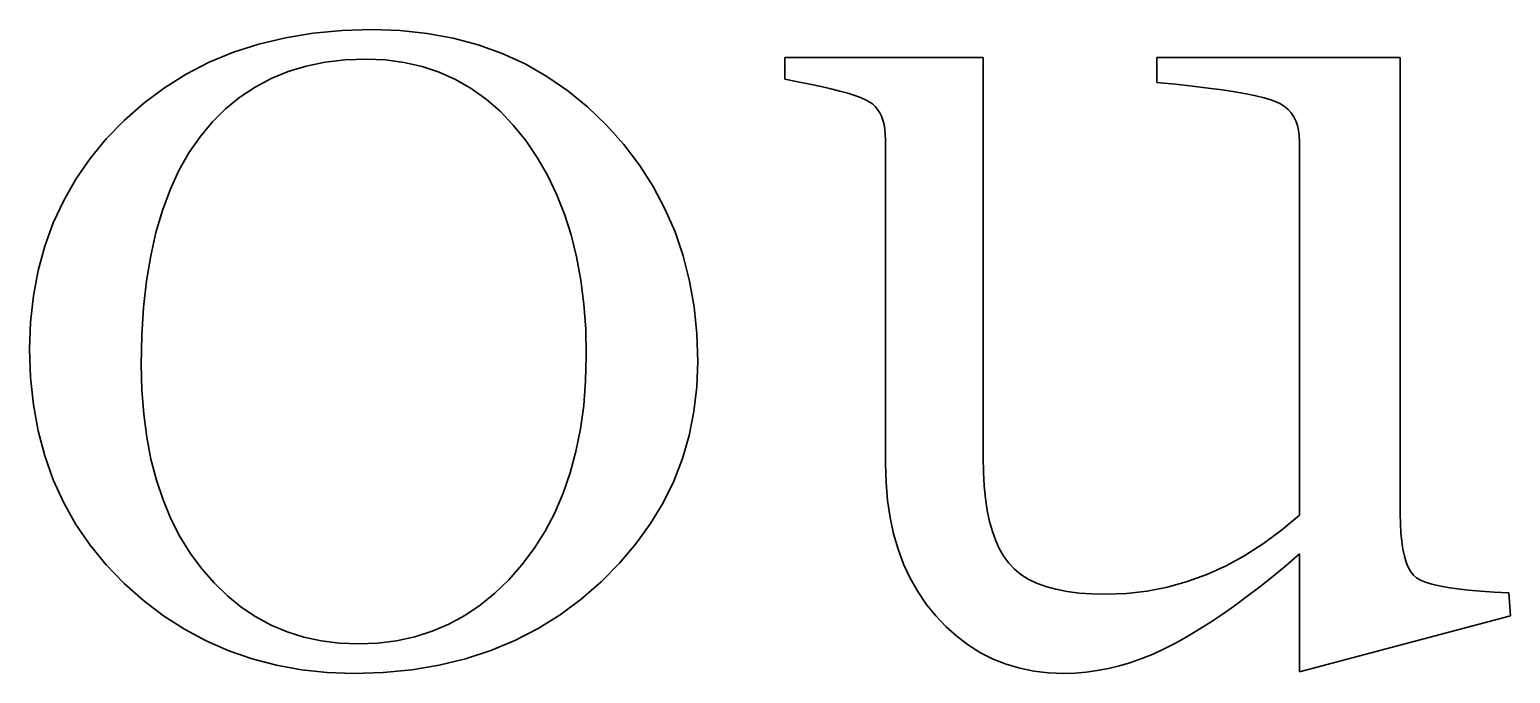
# Model space of a CAD drawing. Header units: millimetres. Extents: x -210 to 210, y -148 to 148.
# Drawn here: x -29.055 to -26.535, y -41.169 to -40.074 of the extents above; entities that cross this region are included whole.
import ezdxf

# ---------------------------------------------------------------- set-up
doc = ezdxf.new("R2010")
doc.units = ezdxf.units.MM
doc.layers.get('0').update_dxf_attribs({"lineweight": 18})

msp = doc.modelspace()

# ---------------------------------------------------------------- linework, layer by layer
at = {"color": 7, "lineweight": 30, "ltscale": 0.001197}
msp.add_line((-28.6197, -40.0876), (-28.5725, -40.0799), dxfattribs=at)
at = {"color": 7, "lineweight": 30, "ltscale": 0.001237}
msp.add_line((-28.5725, -40.0799), (-28.5232, -40.0753), dxfattribs=at)
at = {"color": 7, "lineweight": 30, "ltscale": 0.001282}
msp.add_line((-28.5232, -40.0753), (-28.472, -40.0737), dxfattribs=at)
at = {"color": 7, "lineweight": 30, "ltscale": 0.001193}
msp.add_line((-28.472, -40.0737), (-28.4243, -40.0754), dxfattribs=at)
at = {"color": 7, "lineweight": 30, "ltscale": 0.001155}
for p, q in [((-28.4243, -40.0754), (-28.3783, -40.0802)), ((-29.0553, -40.6175), (-29.0537, -40.5713))]:
    msp.add_line(p, q, dxfattribs=at)
at = {"color": 7, "lineweight": 30, "ltscale": 0.001135}
msp.add_line((-28.7082, -40.1123), (-28.665, -40.0984), dxfattribs=at)
at = {"color": 7, "lineweight": 30, "ltscale": 0.001163}
msp.add_line((-28.665, -40.0984), (-28.6197, -40.0876), dxfattribs=at)
at = {"color": 7, "lineweight": 30, "ltscale": 0.001124}
msp.add_line((-28.3783, -40.0802), (-28.3341, -40.0883), dxfattribs=at)
at = {"color": 7, "lineweight": 30, "ltscale": 0.001099}
for p, q in [((-28.3341, -40.0883), (-28.2916, -40.0997)), ((-27.9426, -40.4589), (-27.9317, -40.5015))]:
    msp.add_line(p, q, dxfattribs=at)
at = {"color": 7, "lineweight": 30, "ltscale": 0.001081}
for p, q in [((-28.2916, -40.0997), (-28.2509, -40.1143)), ((-28.0173, -40.3041), (-27.994, -40.3405))]:
    msp.add_line(p, q, dxfattribs=at)
at = {"color": 7, "lineweight": 30, "ltscale": 0.001102}
for p, q in [((-28.7887, -40.1494), (-28.7494, -40.1293)), ((-29.0295, -40.7991), (-29.0408, -40.7565)), ((-28.5489, -41.1676), (-28.5927, -41.163))]:
    msp.add_line(p, q, dxfattribs=at)
at = {"color": 7, "lineweight": 30, "ltscale": 0.001115}
for p, q in [((-28.7494, -40.1293), (-28.7082, -40.1123)), ((-28.2292, -41.1131), (-28.2704, -41.1302))]:
    msp.add_line(p, q, dxfattribs=at)
at = {"color": 7, "lineweight": 30, "ltscale": 0.000825412}
msp.add_line((-28.5521, -40.1292), (-28.5844, -40.1358), dxfattribs=at)
at = {"color": 7, "lineweight": 30, "ltscale": 0.00085488}
msp.add_line((-28.5181, -40.1252), (-28.5521, -40.1292), dxfattribs=at)
at = {"color": 7, "lineweight": 30, "ltscale": 0.000890969}
msp.add_line((-28.4825, -40.1239), (-28.5181, -40.1252), dxfattribs=at)
at = {"color": 7, "lineweight": 30, "ltscale": 0.000828517}
msp.add_line((-28.4494, -40.1253), (-28.4825, -40.1239), dxfattribs=at)
at = {"color": 7, "lineweight": 30, "ltscale": 0.00080175}
msp.add_line((-28.4176, -40.1294), (-28.4494, -40.1253), dxfattribs=at)
at = {"color": 7, "lineweight": 30, "ltscale": 0.000781648}
msp.add_line((-28.3871, -40.1364), (-28.4176, -40.1294), dxfattribs=at)
at = {"color": 7, "lineweight": 30, "ltscale": 0.001072}
for p, q in [((-28.2509, -40.1143), (-28.2119, -40.1322)), ((-28.1087, -40.5835), (-28.1118, -40.5408))]:
    msp.add_line(p, q, dxfattribs=at)
at = {"color": 7, "lineweight": 30, "ltscale": 0.00092392}
msp.add_line((-27.7698, -40.1582), (-27.7698, -40.1212), dxfattribs=at)
at = {"color": 7, "lineweight": 30, "ltscale": 0.008446}
msp.add_line((-27.7698, -40.1212), (-27.432, -40.1212), dxfattribs=at)
at = {"color": 7, "lineweight": 30, "ltscale": 0.017025}
msp.add_line((-27.432, -40.1212), (-27.432, -40.8022), dxfattribs=at)
at = {"color": 7, "lineweight": 30, "ltscale": 0.01036}
msp.add_line((-27.1364, -40.1212), (-26.722, -40.1212), dxfattribs=at)
at = {"color": 7, "lineweight": 30, "ltscale": 0.001056}
msp.add_line((-27.1364, -40.1635), (-27.1364, -40.1212), dxfattribs=at)
at = {"color": 7, "lineweight": 30, "ltscale": 0.019401}
msp.add_line((-26.722, -40.1212), (-26.722, -40.8973), dxfattribs=at)
at = {"color": 7, "lineweight": 30, "ltscale": 0.001096}
msp.add_line((-28.8259, -40.1726), (-28.7887, -40.1494), dxfattribs=at)
at = {"color": 7, "lineweight": 30, "ltscale": 0.000784686}
msp.add_line((-28.6151, -40.145), (-28.6442, -40.1569), dxfattribs=at)
at = {"color": 7, "lineweight": 30, "ltscale": 0.000801465}
msp.add_line((-28.5844, -40.1358), (-28.6151, -40.145), dxfattribs=at)
at = {"color": 7, "lineweight": 30, "ltscale": 0.000768543}
msp.add_line((-28.3579, -40.1461), (-28.3871, -40.1364), dxfattribs=at)
at = {"color": 7, "lineweight": 30, "ltscale": 0.000763264}
msp.add_line((-28.3301, -40.1585), (-28.3579, -40.1461), dxfattribs=at)
at = {"color": 7, "lineweight": 30, "ltscale": 0.00107}
msp.add_line((-28.2119, -40.1322), (-28.1747, -40.1533), dxfattribs=at)
at = {"color": 7, "lineweight": 30, "ltscale": 0.001077}
msp.add_line((-28.1747, -40.1533), (-28.1392, -40.1776), dxfattribs=at)
at = {"color": 7, "lineweight": 30, "ltscale": 0.001098}
for p, q in [((-28.8611, -40.1988), (-28.8259, -40.1726)), ((-28.8943, -41.016), (-28.9249, -40.9845)), ((-28.8614, -41.0451), (-28.8943, -41.016))]:
    msp.add_line(p, q, dxfattribs=at)
at = {"color": 7, "lineweight": 30, "ltscale": 0.000774991}
msp.add_line((-28.6716, -40.1714), (-28.6974, -40.1886), dxfattribs=at)
at = {"color": 7, "lineweight": 30, "ltscale": 0.000775329}
msp.add_line((-28.6442, -40.1569), (-28.6716, -40.1714), dxfattribs=at)
at = {"color": 7, "lineweight": 30, "ltscale": 0.000764715}
msp.add_line((-28.3036, -40.1738), (-28.3301, -40.1585), dxfattribs=at)
at = {"color": 7, "lineweight": 30, "ltscale": 0.00077444}
msp.add_line((-28.2783, -40.1918), (-28.3036, -40.1738), dxfattribs=at)
at = {"color": 7, "lineweight": 30, "ltscale": 0.00109}
msp.add_line((-28.1392, -40.1776), (-28.1054, -40.2052), dxfattribs=at)
at = {"color": 7, "lineweight": 30, "ltscale": 0.000568169}
msp.add_line((-27.7475, -40.1624), (-27.7698, -40.1582), dxfattribs=at)
at = {"color": 7, "lineweight": 30, "ltscale": 0.00052436}
msp.add_line((-27.7269, -40.1665), (-27.7475, -40.1624), dxfattribs=at)
at = {"color": 7, "lineweight": 30, "ltscale": 0.00048064}
msp.add_line((-27.7081, -40.1705), (-27.7269, -40.1665), dxfattribs=at)
at = {"color": 7, "lineweight": 30, "ltscale": 0.000437035}
msp.add_line((-27.6911, -40.1745), (-27.7081, -40.1705), dxfattribs=at)
at = {"color": 7, "lineweight": 30, "ltscale": 0.000394229}
msp.add_line((-27.6758, -40.1783), (-27.6911, -40.1745), dxfattribs=at)
at = {"color": 7, "lineweight": 30, "ltscale": 0.000350238}
msp.add_line((-27.6623, -40.1821), (-27.6758, -40.1783), dxfattribs=at)
at = {"color": 7, "lineweight": 30, "ltscale": 0.000790602}
msp.add_line((-27.1049, -40.1667), (-27.1364, -40.1635), dxfattribs=at)
at = {"color": 7, "lineweight": 30, "ltscale": 0.000729985}
msp.add_line((-27.0759, -40.1699), (-27.1049, -40.1667), dxfattribs=at)
at = {"color": 7, "lineweight": 30, "ltscale": 0.000667885}
msp.add_line((-27.0493, -40.1731), (-27.0759, -40.1699), dxfattribs=at)
at = {"color": 7, "lineweight": 30, "ltscale": 0.000606688}
msp.add_line((-27.0253, -40.1764), (-27.0493, -40.1731), dxfattribs=at)
at = {"color": 7, "lineweight": 30, "ltscale": 0.000545627}
msp.add_line((-27.0037, -40.1796), (-27.0253, -40.1764), dxfattribs=at)
at = {"color": 7, "lineweight": 30, "ltscale": 0.000484002}
msp.add_line((-26.9846, -40.183), (-27.0037, -40.1796), dxfattribs=at)
at = {"color": 7, "lineweight": 30, "ltscale": 0.001108}
msp.add_line((-28.8943, -40.2281), (-28.8611, -40.1988), dxfattribs=at)
at = {"color": 7, "lineweight": 30, "ltscale": 0.000780498}
msp.add_line((-28.6974, -40.1886), (-28.7216, -40.2084), dxfattribs=at)
at = {"color": 7, "lineweight": 30, "ltscale": 0.000791838}
msp.add_line((-28.2545, -40.2126), (-28.2783, -40.1918), dxfattribs=at)
at = {"color": 7, "lineweight": 30, "ltscale": 0.001111}
for p, q in [((-28.1054, -40.2052), (-28.0734, -40.2361)), ((-28.1165, -41.043), (-28.1523, -41.0695))]:
    msp.add_line(p, q, dxfattribs=at)
at = {"color": 7, "lineweight": 30, "ltscale": 0.000308011}
msp.add_line((-27.6506, -40.1858), (-27.6623, -40.1821), dxfattribs=at)
at = {"color": 7, "lineweight": 30, "ltscale": 0.000264771}
msp.add_line((-27.6406, -40.1894), (-27.6506, -40.1858), dxfattribs=at)
at = {"color": 7, "lineweight": 30, "ltscale": 0.000223651}
msp.add_line((-27.6324, -40.193), (-27.6406, -40.1894), dxfattribs=at)
at = {"color": 7, "lineweight": 30, "ltscale": 0.000182121}
msp.add_line((-27.626, -40.1965), (-27.6324, -40.193), dxfattribs=at)
at = {"color": 7, "lineweight": 30, "ltscale": 0.000161727}
msp.add_line((-27.6207, -40.2002), (-27.626, -40.1965), dxfattribs=at)
at = {"color": 7, "lineweight": 30, "ltscale": 0.000160076}
msp.add_line((-27.616, -40.2046), (-27.6207, -40.2002), dxfattribs=at)
at = {"color": 7, "lineweight": 30, "ltscale": 0.000161867}
msp.add_line((-27.6118, -40.2095), (-27.616, -40.2046), dxfattribs=at)
at = {"color": 7, "lineweight": 30, "ltscale": 0.000423326}
msp.add_line((-26.968, -40.1863), (-26.9846, -40.183), dxfattribs=at)
at = {"color": 7, "lineweight": 30, "ltscale": 0.000363118}
msp.add_line((-26.9539, -40.1897), (-26.968, -40.1863), dxfattribs=at)
at = {"color": 7, "lineweight": 30, "ltscale": 0.000302765}
msp.add_line((-26.9423, -40.1931), (-26.9539, -40.1897), dxfattribs=at)
at = {"color": 7, "lineweight": 30, "ltscale": 0.000244312}
msp.add_line((-26.9331, -40.1965), (-26.9423, -40.1931), dxfattribs=at)
at = {"color": 7, "lineweight": 30, "ltscale": 0.000210689}
msp.add_line((-26.9256, -40.2002), (-26.9331, -40.1965), dxfattribs=at)
at = {"color": 7, "lineweight": 30, "ltscale": 0.000200919}
msp.add_line((-26.9189, -40.2047), (-26.9256, -40.2002), dxfattribs=at)
at = {"color": 7, "lineweight": 30, "ltscale": 0.000195627}
msp.add_line((-26.9129, -40.2097), (-26.9189, -40.2047), dxfattribs=at)
at = {"color": 7, "lineweight": 30, "ltscale": 0.001101}
msp.add_line((-28.9249, -40.2598), (-28.8943, -40.2281), dxfattribs=at)
at = {"color": 7, "lineweight": 30, "ltscale": 0.000815714}
msp.add_line((-28.7441, -40.2308), (-28.765, -40.2559), dxfattribs=at)
at = {"color": 7, "lineweight": 30, "ltscale": 0.000794655}
msp.add_line((-28.7216, -40.2084), (-28.7441, -40.2308), dxfattribs=at)
at = {"color": 7, "lineweight": 30, "ltscale": 0.000815348}
msp.add_line((-28.2319, -40.2361), (-28.2545, -40.2126), dxfattribs=at)
at = {"color": 7, "lineweight": 30, "ltscale": 0.000165486}
msp.add_line((-27.6082, -40.2151), (-27.6118, -40.2095), dxfattribs=at)
at = {"color": 7, "lineweight": 30, "ltscale": 0.000171627}
msp.add_line((-27.6052, -40.2212), (-27.6082, -40.2151), dxfattribs=at)
at = {"color": 7, "lineweight": 30, "ltscale": 0.000180557}
msp.add_line((-27.6027, -40.228), (-27.6052, -40.2212), dxfattribs=at)
at = {"color": 7, "lineweight": 30, "ltscale": 0.00019061}
msp.add_line((-27.6008, -40.2354), (-27.6027, -40.228), dxfattribs=at)
at = {"color": 7, "lineweight": 30, "ltscale": 0.000193009}
msp.add_line((-26.9078, -40.2155), (-26.9129, -40.2097), dxfattribs=at)
at = {"color": 7, "lineweight": 30, "ltscale": 0.000193092}
msp.add_line((-26.9034, -40.2219), (-26.9078, -40.2155), dxfattribs=at)
at = {"color": 7, "lineweight": 30, "ltscale": 0.000197896}
msp.add_line((-26.8999, -40.2289), (-26.9034, -40.2219), dxfattribs=at)
at = {"color": 7, "lineweight": 30, "ltscale": 0.00020513}
msp.add_line((-26.8971, -40.2367), (-26.8999, -40.2289), dxfattribs=at)
at = {"color": 7, "lineweight": 30, "ltscale": 0.000838993}
msp.add_line((-28.765, -40.2559), (-28.784, -40.2835), dxfattribs=at)
at = {"color": 7, "lineweight": 30, "ltscale": 0.000845712}
msp.add_line((-28.2107, -40.2625), (-28.2319, -40.2361), dxfattribs=at)
at = {"color": 7, "lineweight": 30, "ltscale": 0.001113}
for p, q in [((-28.0734, -40.2361), (-28.0438, -40.2693)), ((-28.1077, -40.628), (-28.1087, -40.5835))]:
    msp.add_line(p, q, dxfattribs=at)
at = {"color": 7, "lineweight": 30, "ltscale": 0.000202629}
msp.add_line((-27.5994, -40.2434), (-27.6008, -40.2354), dxfattribs=at)
at = {"color": 7, "lineweight": 30, "ltscale": 0.000215753}
msp.add_line((-27.5986, -40.2519), (-27.5994, -40.2434), dxfattribs=at)
at = {"color": 7, "lineweight": 30, "ltscale": 0.000230153}
msp.add_line((-27.5983, -40.2611), (-27.5986, -40.2519), dxfattribs=at)
at = {"color": 7, "lineweight": 30, "ltscale": 0.000215218}
msp.add_line((-26.8951, -40.245), (-26.8971, -40.2367), dxfattribs=at)
at = {"color": 7, "lineweight": 30, "ltscale": 0.00022816}
msp.add_line((-26.8939, -40.2541), (-26.8951, -40.245), dxfattribs=at)
at = {"color": 7, "lineweight": 30, "ltscale": 0.000242627}
msp.add_line((-26.8935, -40.2638), (-26.8939, -40.2541), dxfattribs=at)
at = {"color": 7, "lineweight": 30, "ltscale": 0.001078}
for p, q in [((-28.9522, -40.2931), (-28.9249, -40.2598)), ((-28.8492, -40.4589), (-28.8562, -40.5014))]:
    msp.add_line(p, q, dxfattribs=at)
at = {"color": 7, "lineweight": 30, "ltscale": 0.000866146}
msp.add_line((-28.1911, -40.2911), (-28.2107, -40.2625), dxfattribs=at)
at = {"color": 7, "lineweight": 30, "ltscale": 0.001093}
for p, q in [((-28.0438, -40.2693), (-28.0173, -40.3041)), ((-29.0489, -40.5267), (-29.0408, -40.4838))]:
    msp.add_line(p, q, dxfattribs=at)
at = {"color": 7, "lineweight": 30, "ltscale": 0.013791}
msp.add_line((-27.5983, -40.8128), (-27.5983, -40.2611), dxfattribs=at)
at = {"color": 7, "lineweight": 30, "ltscale": 0.015903}
msp.add_line((-26.8935, -40.8999), (-26.8935, -40.2638), dxfattribs=at)
at = {"color": 7, "lineweight": 30, "ltscale": 0.001062}
for p, q in [((-28.9764, -40.328), (-28.9522, -40.2931)), ((-28.6353, -41.1554), (-28.6764, -41.1446))]:
    msp.add_line(p, q, dxfattribs=at)
at = {"color": 7, "lineweight": 30, "ltscale": 0.000865241}
msp.add_line((-28.784, -40.2835), (-28.8011, -40.3136), dxfattribs=at)
at = {"color": 7, "lineweight": 30, "ltscale": 0.00087655}
msp.add_line((-28.1736, -40.3214), (-28.1911, -40.2911), dxfattribs=at)
at = {"color": 7, "lineweight": 30, "ltscale": 0.001052}
for p, q in [((-28.9973, -40.3646), (-28.9764, -40.328)), ((-28.6764, -41.1446), (-28.7161, -41.1309))]:
    msp.add_line(p, q, dxfattribs=at)
at = {"color": 7, "lineweight": 30, "ltscale": 0.000897789}
msp.add_line((-28.8011, -40.3136), (-28.8161, -40.3462), dxfattribs=at)
at = {"color": 7, "lineweight": 30, "ltscale": 0.000891316}
msp.add_line((-28.1581, -40.3536), (-28.1736, -40.3214), dxfattribs=at)
at = {"color": 7, "lineweight": 30, "ltscale": 0.000935551}
msp.add_line((-28.8161, -40.3462), (-28.8291, -40.3813), dxfattribs=at)
at = {"color": 7, "lineweight": 30, "ltscale": 0.000911119}
msp.add_line((-28.1448, -40.3875), (-28.1581, -40.3536), dxfattribs=at)
at = {"color": 7, "lineweight": 30, "ltscale": 0.001074}
msp.add_line((-27.994, -40.3405), (-27.9737, -40.3784), dxfattribs=at)
at = {"color": 7, "lineweight": 30, "ltscale": 0.001051}
for p, q in [((-29.015, -40.4027), (-28.9973, -40.3646)), ((-28.7545, -41.114), (-28.7915, -41.0941))]:
    msp.add_line(p, q, dxfattribs=at)
at = {"color": 7, "lineweight": 30, "ltscale": 0.000978579}
msp.add_line((-28.8291, -40.3813), (-28.8402, -40.4189), dxfattribs=at)
at = {"color": 7, "lineweight": 30, "ltscale": 0.001076}
msp.add_line((-27.9737, -40.3784), (-27.9566, -40.4179), dxfattribs=at)
at = {"color": 7, "lineweight": 30, "ltscale": 0.001057}
msp.add_line((-29.0295, -40.4424), (-29.015, -40.4027), dxfattribs=at)
at = {"color": 7, "lineweight": 30, "ltscale": 0.000935532}
msp.add_line((-28.1335, -40.4231), (-28.1448, -40.3875), dxfattribs=at)
at = {"color": 7, "lineweight": 30, "ltscale": 0.001026}
for p, q in [((-28.8402, -40.4189), (-28.8492, -40.4589)), ((-27.9325, -40.7643), (-27.9441, -40.8037))]:
    msp.add_line(p, q, dxfattribs=at)
at = {"color": 7, "lineweight": 30, "ltscale": 0.000964431}
msp.add_line((-28.1242, -40.4606), (-28.1335, -40.4231), dxfattribs=at)
at = {"color": 7, "lineweight": 30, "ltscale": 0.001084}
for p, q in [((-27.9566, -40.4179), (-27.9426, -40.4589)), ((-28.0233, -40.9486), (-28.0513, -40.9816))]:
    msp.add_line(p, q, dxfattribs=at)
at = {"color": 7, "lineweight": 30, "ltscale": 0.001071}
msp.add_line((-29.0408, -40.4838), (-29.0295, -40.4424), dxfattribs=at)
at = {"color": 7, "lineweight": 30, "ltscale": 0.000996774}
msp.add_line((-28.117, -40.4998), (-28.1242, -40.4606), dxfattribs=at)
at = {"color": 7, "lineweight": 30, "ltscale": 0.001132}
for p, q in [((-28.8562, -40.5014), (-28.8612, -40.5464)), ((-28.5036, -41.1691), (-28.5489, -41.1676))]:
    msp.add_line(p, q, dxfattribs=at)
at = {"color": 7, "lineweight": 30, "ltscale": 0.001032}
msp.add_line((-28.1118, -40.5408), (-28.117, -40.4998), dxfattribs=at)
at = {"color": 7, "lineweight": 30, "ltscale": 0.001121}
for p, q in [((-27.9317, -40.5015), (-27.9239, -40.5456)), ((-29.0537, -40.5713), (-29.0489, -40.5267))]:
    msp.add_line(p, q, dxfattribs=at)
at = {"color": 7, "lineweight": 30, "ltscale": 0.00119}
msp.add_line((-28.8612, -40.5464), (-28.8643, -40.5939), dxfattribs=at)
at = {"color": 7, "lineweight": 30, "ltscale": 0.001149}
msp.add_line((-27.9239, -40.5456), (-27.9192, -40.5913), dxfattribs=at)
at = {"color": 7, "lineweight": 30, "ltscale": 0.001249}
msp.add_line((-28.8643, -40.5939), (-28.8653, -40.6439), dxfattribs=at)
at = {"color": 7, "lineweight": 30, "ltscale": 0.001182}
msp.add_line((-27.9192, -40.5913), (-27.9177, -40.6386), dxfattribs=at)
at = {"color": 7, "lineweight": 30, "ltscale": 0.001205}
msp.add_line((-29.0537, -40.6656), (-29.0553, -40.6175), dxfattribs=at)
at = {"color": 7, "lineweight": 30, "ltscale": 0.001087}
msp.add_line((-28.1088, -40.6715), (-28.1077, -40.628), dxfattribs=at)
at = {"color": 7, "lineweight": 30, "ltscale": 0.001073}
msp.add_line((-28.8653, -40.6439), (-28.8642, -40.6868), dxfattribs=at)
at = {"color": 7, "lineweight": 30, "ltscale": 0.00108}
for p, q in [((-27.9177, -40.6386), (-27.9193, -40.6818)), ((-28.5927, -41.163), (-28.6353, -41.1554))]:
    msp.add_line(p, q, dxfattribs=at)
at = {"color": 7, "lineweight": 30, "ltscale": 0.001164}
msp.add_line((-29.0489, -40.712), (-29.0537, -40.6656), dxfattribs=at)
at = {"color": 7, "lineweight": 30, "ltscale": 0.001047}
for p, q in [((-28.1121, -40.7132), (-28.1088, -40.6715)), ((-28.7161, -41.1309), (-28.7545, -41.114))]:
    msp.add_line(p, q, dxfattribs=at)
at = {"color": 7, "lineweight": 30, "ltscale": 0.001055}
msp.add_line((-27.9193, -40.6818), (-27.9243, -40.7237), dxfattribs=at)
at = {"color": 7, "lineweight": 30, "ltscale": 0.00103}
msp.add_line((-28.8642, -40.6868), (-28.8611, -40.7279), dxfattribs=at)
at = {"color": 7, "lineweight": 30, "ltscale": 0.00113}
msp.add_line((-29.0408, -40.7565), (-29.0489, -40.712), dxfattribs=at)
at = {"color": 7, "lineweight": 30, "ltscale": 0.000990143}
msp.add_line((-28.8611, -40.7279), (-28.856, -40.7671), dxfattribs=at)
at = {"color": 7, "lineweight": 30, "ltscale": 0.001009}
msp.add_line((-28.1176, -40.7532), (-28.1121, -40.7132), dxfattribs=at)
at = {"color": 7, "lineweight": 30, "ltscale": 0.001037}
msp.add_line((-27.9243, -40.7237), (-27.9325, -40.7643), dxfattribs=at)
at = {"color": 7, "lineweight": 30, "ltscale": 0.000975105}
msp.add_line((-28.1252, -40.7915), (-28.1176, -40.7532), dxfattribs=at)
at = {"color": 7, "lineweight": 30, "ltscale": 0.000953098}
msp.add_line((-28.856, -40.7671), (-28.8488, -40.8046), dxfattribs=at)
at = {"color": 7, "lineweight": 30, "ltscale": 0.001082}
msp.add_line((-29.015, -40.8399), (-29.0295, -40.7991), dxfattribs=at)
at = {"color": 7, "lineweight": 30, "ltscale": 0.000920433}
msp.add_line((-28.8488, -40.8046), (-28.8395, -40.8402), dxfattribs=at)
at = {"color": 7, "lineweight": 30, "ltscale": 0.000945534}
msp.add_line((-28.1351, -40.828), (-28.1252, -40.7915), dxfattribs=at)
at = {"color": 7, "lineweight": 30, "ltscale": 0.001023}
msp.add_line((-27.9441, -40.8037), (-27.9589, -40.8418), dxfattribs=at)
at = {"color": 7, "lineweight": 30, "ltscale": 0.000615036}
msp.add_line((-27.432, -40.8022), (-27.4315, -40.8268), dxfattribs=at)
at = {"color": 7, "lineweight": 30, "ltscale": 0.00091976}
msp.add_line((-28.1472, -40.8627), (-28.1351, -40.828), dxfattribs=at)
at = {"color": 7, "lineweight": 30, "ltscale": 0.00078955}
msp.add_line((-27.5974, -40.8444), (-27.5983, -40.8128), dxfattribs=at)
at = {"color": 7, "lineweight": 30, "ltscale": 0.000579047}
msp.add_line((-27.4315, -40.8268), (-27.4302, -40.85), dxfattribs=at)
at = {"color": 7, "lineweight": 30, "ltscale": 0.001069}
msp.add_line((-28.9973, -40.8788), (-29.015, -40.8399), dxfattribs=at)
at = {"color": 7, "lineweight": 30, "ltscale": 0.000891105}
msp.add_line((-28.8395, -40.8402), (-28.8282, -40.874), dxfattribs=at)
at = {"color": 7, "lineweight": 30, "ltscale": 0.001027}
msp.add_line((-27.9589, -40.8418), (-27.977, -40.8787), dxfattribs=at)
at = {"color": 7, "lineweight": 30, "ltscale": 0.000760305}
msp.add_line((-27.5948, -40.8747), (-27.5974, -40.8444), dxfattribs=at)
at = {"color": 7, "lineweight": 30, "ltscale": 0.000543819}
msp.add_line((-27.4302, -40.85), (-27.4281, -40.8716), dxfattribs=at)
at = {"color": 7, "lineweight": 30, "ltscale": 0.001065}
msp.add_line((-28.9764, -40.9159), (-28.9973, -40.8788), dxfattribs=at)
at = {"color": 7, "lineweight": 30, "ltscale": 0.000866406}
msp.add_line((-28.8282, -40.874), (-28.8148, -40.906), dxfattribs=at)
at = {"color": 7, "lineweight": 30, "ltscale": 0.000898631}
msp.add_line((-28.1614, -40.8958), (-28.1472, -40.8627), dxfattribs=at)
at = {"color": 7, "lineweight": 30, "ltscale": 0.001039}
msp.add_line((-27.977, -40.8787), (-27.9985, -40.9143), dxfattribs=at)
at = {"color": 7, "lineweight": 30, "ltscale": 0.000733675}
msp.add_line((-27.5905, -40.9037), (-27.5948, -40.8747), dxfattribs=at)
at = {"color": 7, "lineweight": 30, "ltscale": 0.000510041}
msp.add_line((-27.4281, -40.8716), (-27.425, -40.8918), dxfattribs=at)
at = {"color": 7, "lineweight": 30, "ltscale": 0.00084706}
msp.add_line((-28.8148, -40.906), (-28.7994, -40.9361), dxfattribs=at)
at = {"color": 7, "lineweight": 30, "ltscale": 0.000883713}
msp.add_line((-28.1778, -40.927), (-28.1614, -40.8958), dxfattribs=at)
at = {"color": 7, "lineweight": 30, "ltscale": 0.00071001}
msp.add_line((-27.5846, -40.9315), (-27.5905, -40.9037), dxfattribs=at)
at = {"color": 7, "lineweight": 30, "ltscale": 0.000477022}
msp.add_line((-27.425, -40.8918), (-27.4211, -40.9105), dxfattribs=at)
at = {"color": 7, "lineweight": 30, "ltscale": 0.000446659}
msp.add_line((-27.4211, -40.9105), (-27.4163, -40.9277), dxfattribs=at)
at = {"color": 7, "lineweight": 30, "ltscale": 0.000993193}
msp.add_line((-26.9239, -40.9255), (-26.8935, -40.8999), dxfattribs=at)
at = {"color": 7, "lineweight": 30, "ltscale": 0.000431306}
msp.add_line((-26.722, -40.8973), (-26.7217, -40.9145), dxfattribs=at)
at = {"color": 7, "lineweight": 30, "ltscale": 0.001068}
msp.add_line((-28.9522, -40.9511), (-28.9764, -40.9159), dxfattribs=at)
at = {"color": 7, "lineweight": 30, "ltscale": 0.000832824}
msp.add_line((-28.7994, -40.9361), (-28.7819, -40.9645), dxfattribs=at)
at = {"color": 7, "lineweight": 30, "ltscale": 0.000872771}
msp.add_line((-28.1964, -40.9566), (-28.1778, -40.927), dxfattribs=at)
at = {"color": 7, "lineweight": 30, "ltscale": 0.001058}
msp.add_line((-27.9985, -40.9143), (-28.0233, -40.9486), dxfattribs=at)
at = {"color": 7, "lineweight": 30, "ltscale": 0.000690155}
msp.add_line((-27.5768, -40.958), (-27.5846, -40.9315), dxfattribs=at)
at = {"color": 7, "lineweight": 30, "ltscale": 0.000418113}
msp.add_line((-27.4163, -40.9277), (-27.4106, -40.9434), dxfattribs=at)
at = {"color": 7, "lineweight": 30, "ltscale": 0.000962127}
msp.add_line((-26.9549, -40.9484), (-26.9239, -40.9255), dxfattribs=at)
at = {"color": 7, "lineweight": 30, "ltscale": 0.000396882}
msp.add_line((-26.7217, -40.9145), (-26.7209, -40.9304), dxfattribs=at)
at = {"color": 7, "lineweight": 30, "ltscale": 0.000362953}
msp.add_line((-26.7209, -40.9304), (-26.7195, -40.9448), dxfattribs=at)
at = {"color": 7, "lineweight": 30, "ltscale": 0.001079}
msp.add_line((-28.9249, -40.9845), (-28.9522, -40.9511), dxfattribs=at)
at = {"color": 7, "lineweight": 30, "ltscale": 0.000868073}
msp.add_line((-28.2173, -40.9844), (-28.1964, -40.9566), dxfattribs=at)
at = {"color": 7, "lineweight": 30, "ltscale": 0.000673555}
msp.add_line((-27.5674, -40.9832), (-27.5768, -40.958), dxfattribs=at)
at = {"color": 7, "lineweight": 30, "ltscale": 0.00039192}
msp.add_line((-27.4106, -40.9434), (-27.4041, -40.9577), dxfattribs=at)
at = {"color": 7, "lineweight": 30, "ltscale": 0.000368994}
msp.add_line((-27.4041, -40.9577), (-27.3967, -40.9704), dxfattribs=at)
at = {"color": 7, "lineweight": 30, "ltscale": 0.000936605}
msp.add_line((-26.9864, -40.9686), (-26.9549, -40.9484), dxfattribs=at)
at = {"color": 7, "lineweight": 30, "ltscale": 0.000329679}
msp.add_line((-26.7195, -40.9448), (-26.7175, -40.9579), dxfattribs=at)
at = {"color": 7, "lineweight": 30, "ltscale": 0.000298082}
msp.add_line((-26.7175, -40.9579), (-26.715, -40.9695), dxfattribs=at)
at = {"color": 7, "lineweight": 30, "ltscale": 0.000823541}
msp.add_line((-28.7819, -40.9645), (-28.7623, -40.991), dxfattribs=at)
at = {"color": 7, "lineweight": 30, "ltscale": 0.000851426}
msp.add_line((-28.2397, -41.0099), (-28.2173, -40.9844), dxfattribs=at)
at = {"color": 7, "lineweight": 30, "ltscale": 0.001116}
msp.add_line((-28.0513, -40.9816), (-28.0826, -41.0134), dxfattribs=at)
at = {"color": 7, "lineweight": 30, "ltscale": 0.000660978}
msp.add_line((-27.5562, -41.0072), (-27.5674, -40.9832), dxfattribs=at)
at = {"color": 7, "lineweight": 30, "ltscale": 0.000350512}
msp.add_line((-27.3967, -40.9704), (-27.3884, -40.9817), dxfattribs=at)
at = {"color": 7, "lineweight": 30, "ltscale": 0.000345126}
msp.add_line((-27.3884, -40.9817), (-27.3789, -40.9918), dxfattribs=at)
at = {"color": 7, "lineweight": 30, "ltscale": 0.00089776}
msp.add_line((-27.0512, -41.0009), (-27.0185, -40.9861), dxfattribs=at)
at = {"color": 7, "lineweight": 30, "ltscale": 0.000914038}
msp.add_line((-27.0185, -40.9861), (-26.9864, -40.9686), dxfattribs=at)
at = {"color": 7, "lineweight": 30, "ltscale": 0.000731771}
msp.add_line((-26.9165, -40.9855), (-26.9391, -41.0041), dxfattribs=at)
at = {"color": 7, "lineweight": 30, "ltscale": 0.000755286}
msp.add_line((-26.8935, -40.9659), (-26.9165, -40.9855), dxfattribs=at)
at = {"color": 7, "lineweight": 30, "ltscale": 0.005015}
msp.add_line((-26.8935, -41.1665), (-26.8935, -40.9659), dxfattribs=at)
at = {"color": 7, "lineweight": 30, "ltscale": 0.00026746}
msp.add_line((-26.715, -40.9695), (-26.712, -40.9798), dxfattribs=at)
at = {"color": 7, "lineweight": 30, "ltscale": 0.000238867}
msp.add_line((-26.712, -40.9798), (-26.7084, -40.9886), dxfattribs=at)
at = {"color": 7, "lineweight": 30, "ltscale": 0.000806425}
msp.add_line((-28.7623, -40.991), (-28.7411, -41.0153), dxfattribs=at)
at = {"color": 7, "lineweight": 30, "ltscale": 0.000823365}
msp.add_line((-28.2634, -41.0328), (-28.2397, -41.0099), dxfattribs=at)
at = {"color": 7, "lineweight": 30, "ltscale": 0.000652413}
msp.add_line((-27.5434, -41.0299), (-27.5562, -41.0072), dxfattribs=at)
at = {"color": 7, "lineweight": 30, "ltscale": 0.000355915}
msp.add_line((-27.3789, -40.9918), (-27.3679, -41.0007), dxfattribs=at)
at = {"color": 7, "lineweight": 30, "ltscale": 0.000372029}
msp.add_line((-27.3679, -41.0007), (-27.3553, -41.0086), dxfattribs=at)
at = {"color": 7, "lineweight": 30, "ltscale": 0.000393429}
msp.add_line((-27.3553, -41.0086), (-27.3411, -41.0155), dxfattribs=at)
at = {"color": 7, "lineweight": 30, "ltscale": 0.000885763}
msp.add_line((-27.0845, -41.013), (-27.0512, -41.0009), dxfattribs=at)
at = {"color": 7, "lineweight": 30, "ltscale": 0.00070776}
msp.add_line((-26.9391, -41.0041), (-26.9613, -41.0217), dxfattribs=at)
at = {"color": 7, "lineweight": 30, "ltscale": 0.000213454}
msp.add_line((-26.7084, -40.9886), (-26.7042, -40.9961), dxfattribs=at)
at = {"color": 7, "lineweight": 30, "ltscale": 0.000191676}
msp.add_line((-26.7042, -40.9961), (-26.6995, -41.0021), dxfattribs=at)
at = {"color": 7, "lineweight": 30, "ltscale": 0.000175949}
msp.add_line((-26.6995, -41.0021), (-26.6942, -41.0068), dxfattribs=at)
at = {"color": 7, "lineweight": 30, "ltscale": 0.00018974}
msp.add_line((-26.6942, -41.0068), (-26.6877, -41.0106), dxfattribs=at)
at = {"color": 7, "lineweight": 30, "ltscale": 0.00023179}
msp.add_line((-26.6877, -41.0106), (-26.6791, -41.0141), dxfattribs=at)
at = {"color": 7, "lineweight": 30, "ltscale": 0.00078139}
msp.add_line((-28.7411, -41.0153), (-28.7187, -41.0371), dxfattribs=at)
at = {"color": 7, "lineweight": 30, "ltscale": 0.000760921}
msp.add_line((-28.7187, -41.0371), (-28.6951, -41.0563), dxfattribs=at)
at = {"color": 7, "lineweight": 30, "ltscale": 0.000801427}
msp.add_line((-28.2883, -41.053), (-28.2634, -41.0328), dxfattribs=at)
at = {"color": 7, "lineweight": 30, "ltscale": 0.001125}
msp.add_line((-28.0826, -41.0134), (-28.1165, -41.043), dxfattribs=at)
at = {"color": 7, "lineweight": 30, "ltscale": 0.000647841}
msp.add_line((-27.5288, -41.0513), (-27.5434, -41.0299), dxfattribs=at)
at = {"color": 7, "lineweight": 30, "ltscale": 0.000418933}
msp.add_line((-27.3411, -41.0155), (-27.3254, -41.0213), dxfattribs=at)
at = {"color": 7, "lineweight": 30, "ltscale": 0.000447824}
msp.add_line((-27.3254, -41.0213), (-27.3081, -41.0261), dxfattribs=at)
at = {"color": 7, "lineweight": 30, "ltscale": 0.0004797}
msp.add_line((-27.3081, -41.0261), (-27.2893, -41.0298), dxfattribs=at)
at = {"color": 7, "lineweight": 30, "ltscale": 0.000513899}
msp.add_line((-27.2893, -41.0298), (-27.2689, -41.0324), dxfattribs=at)
at = {"color": 7, "lineweight": 30, "ltscale": 0.000549986}
msp.add_line((-27.2689, -41.0324), (-27.247, -41.034), dxfattribs=at)
at = {"color": 7, "lineweight": 30, "ltscale": 0.000587611}
msp.add_line((-27.247, -41.034), (-27.2235, -41.0345), dxfattribs=at)
at = {"color": 7, "lineweight": 30, "ltscale": 0.00089099}
msp.add_line((-27.2235, -41.0345), (-27.1879, -41.0332), dxfattribs=at)
at = {"color": 7, "lineweight": 30, "ltscale": 0.000881625}
msp.add_line((-27.1879, -41.0332), (-27.1528, -41.0291), dxfattribs=at)
at = {"color": 7, "lineweight": 30, "ltscale": 0.000877669}
msp.add_line((-27.1528, -41.0291), (-27.1184, -41.0224), dxfattribs=at)
at = {"color": 7, "lineweight": 30, "ltscale": 0.000878278}
msp.add_line((-27.1184, -41.0224), (-27.0845, -41.013), dxfattribs=at)
at = {"color": 7, "lineweight": 30, "ltscale": 0.000684922}
msp.add_line((-26.9613, -41.0217), (-26.9831, -41.0383), dxfattribs=at)
at = {"color": 7, "lineweight": 30, "ltscale": 0.000278276}
msp.add_line((-26.6791, -41.0141), (-26.6685, -41.0174), dxfattribs=at)
at = {"color": 7, "lineweight": 30, "ltscale": 0.000324324}
msp.add_line((-26.6685, -41.0174), (-26.6558, -41.0203), dxfattribs=at)
at = {"color": 7, "lineweight": 30, "ltscale": 0.000373679}
msp.add_line((-26.6558, -41.0203), (-26.6411, -41.023), dxfattribs=at)
at = {"color": 7, "lineweight": 30, "ltscale": 0.000421469}
msp.add_line((-26.6411, -41.023), (-26.6244, -41.0253), dxfattribs=at)
at = {"color": 7, "lineweight": 30, "ltscale": 0.000472067}
msp.add_line((-26.6244, -41.0253), (-26.6057, -41.0274), dxfattribs=at)
at = {"color": 7, "lineweight": 30, "ltscale": 0.000521459}
msp.add_line((-26.6057, -41.0274), (-26.5849, -41.0292), dxfattribs=at)
at = {"color": 7, "lineweight": 30, "ltscale": 0.000571902}
msp.add_line((-26.5849, -41.0292), (-26.562, -41.0307), dxfattribs=at)
at = {"color": 7, "lineweight": 30, "ltscale": 0.000621754}
msp.add_line((-26.562, -41.0307), (-26.5372, -41.0319), dxfattribs=at)
at = {"color": 7, "lineweight": 30, "ltscale": 0.000991946}
msp.add_line((-26.5372, -41.0319), (-26.5345, -41.0715), dxfattribs=at)
at = {"color": 7, "lineweight": 30, "ltscale": 0.001075}
msp.add_line((-28.8271, -41.0712), (-28.8614, -41.0451), dxfattribs=at)
at = {"color": 7, "lineweight": 30, "ltscale": 0.000746956}
msp.add_line((-28.6951, -41.0563), (-28.6703, -41.0729), dxfattribs=at)
at = {"color": 7, "lineweight": 30, "ltscale": 0.000784834}
msp.add_line((-28.3144, -41.0705), (-28.2883, -41.053), dxfattribs=at)
at = {"color": 7, "lineweight": 30, "ltscale": 0.000648012}
msp.add_line((-27.5125, -41.0715), (-27.5288, -41.0513), dxfattribs=at)
at = {"color": 7, "lineweight": 30, "ltscale": 0.000638807}
msp.add_line((-27.0044, -41.054), (-27.0253, -41.0687), dxfattribs=at)
at = {"color": 7, "lineweight": 30, "ltscale": 0.000661504}
msp.add_line((-26.9831, -41.0383), (-27.0044, -41.054), dxfattribs=at)
at = {"color": 7, "lineweight": 30, "ltscale": 0.00106}
msp.add_line((-28.7915, -41.0941), (-28.8271, -41.0712), dxfattribs=at)
at = {"color": 7, "lineweight": 30, "ltscale": 0.000740601}
msp.add_line((-28.6703, -41.0729), (-28.6442, -41.087), dxfattribs=at)
at = {"color": 7, "lineweight": 30, "ltscale": 0.000740382}
msp.add_line((-28.6442, -41.087), (-28.6169, -41.0985), dxfattribs=at)
at = {"color": 7, "lineweight": 30, "ltscale": 0.000772882}
msp.add_line((-28.3701, -41.0974), (-28.3416, -41.0853), dxfattribs=at)
at = {"color": 7, "lineweight": 30, "ltscale": 0.000775394}
msp.add_line((-28.3416, -41.0853), (-28.3144, -41.0705), dxfattribs=at)
at = {"color": 7, "lineweight": 30, "ltscale": 0.001106}
msp.add_line((-28.1523, -41.0695), (-28.1898, -41.0928), dxfattribs=at)
at = {"color": 7, "lineweight": 30, "ltscale": 0.000640166}
msp.add_line((-27.4949, -41.09), (-27.5125, -41.0715), dxfattribs=at)
at = {"color": 7, "lineweight": 30, "ltscale": 0.000593691}
msp.add_line((-27.0458, -41.0824), (-27.0658, -41.0951), dxfattribs=at)
at = {"color": 7, "lineweight": 30, "ltscale": 0.000616185}
msp.add_line((-27.0253, -41.0687), (-27.0458, -41.0824), dxfattribs=at)
at = {"color": 7, "lineweight": 30, "ltscale": 0.009284}
msp.add_line((-26.5345, -41.0715), (-26.8935, -41.1665), dxfattribs=at)
at = {"color": 7, "lineweight": 30, "ltscale": 0.000746212}
msp.add_line((-28.6169, -41.0985), (-28.5884, -41.1075), dxfattribs=at)
at = {"color": 7, "lineweight": 30, "ltscale": 0.000759393}
msp.add_line((-28.5884, -41.1075), (-28.5587, -41.1139), dxfattribs=at)
at = {"color": 7, "lineweight": 30, "ltscale": 0.000787973}
msp.add_line((-28.4305, -41.1136), (-28.3997, -41.1069), dxfattribs=at)
at = {"color": 7, "lineweight": 30, "ltscale": 0.000777363}
msp.add_line((-28.3997, -41.1069), (-28.3701, -41.0974), dxfattribs=at)
at = {"color": 7, "lineweight": 30, "ltscale": 0.001107}
msp.add_line((-28.1898, -41.0928), (-28.2292, -41.1131), dxfattribs=at)
at = {"color": 7, "lineweight": 30, "ltscale": 0.000621871}
msp.add_line((-27.4763, -41.1066), (-27.4949, -41.09), dxfattribs=at)
at = {"color": 7, "lineweight": 30, "ltscale": 0.000609132}
msp.add_line((-27.4569, -41.1213), (-27.4763, -41.1066), dxfattribs=at)
at = {"color": 7, "lineweight": 30, "ltscale": 0.000551054}
msp.add_line((-27.0855, -41.1069), (-27.1047, -41.1177), dxfattribs=at)
at = {"color": 7, "lineweight": 30, "ltscale": 0.000572635}
msp.add_line((-27.0658, -41.0951), (-27.0855, -41.1069), dxfattribs=at)
at = {"color": 7, "lineweight": 30, "ltscale": 0.00077879}
msp.add_line((-28.5587, -41.1139), (-28.5278, -41.1177), dxfattribs=at)
at = {"color": 7, "lineweight": 30, "ltscale": 0.000803252}
msp.add_line((-28.5278, -41.1177), (-28.4957, -41.119), dxfattribs=at)
at = {"color": 7, "lineweight": 30, "ltscale": 0.000830757}
msp.add_line((-28.4957, -41.119), (-28.4625, -41.1176), dxfattribs=at)
at = {"color": 7, "lineweight": 30, "ltscale": 0.000806683}
msp.add_line((-28.4625, -41.1176), (-28.4305, -41.1136), dxfattribs=at)
at = {"color": 7, "lineweight": 30, "ltscale": 0.001131}
msp.add_line((-28.2704, -41.1302), (-28.3134, -41.1442), dxfattribs=at)
at = {"color": 7, "lineweight": 30, "ltscale": 0.00060039}
msp.add_line((-27.4365, -41.134), (-27.4569, -41.1213), dxfattribs=at)
at = {"color": 7, "lineweight": 30, "ltscale": 0.000597183}
msp.add_line((-27.4152, -41.1447), (-27.4365, -41.134), dxfattribs=at)
at = {"color": 7, "lineweight": 30, "ltscale": 0.00051301}
msp.add_line((-27.1427, -41.1362), (-27.1617, -41.1439), dxfattribs=at)
at = {"color": 7, "lineweight": 30, "ltscale": 0.000523242}
msp.add_line((-27.1237, -41.1274), (-27.1427, -41.1362), dxfattribs=at)
at = {"color": 7, "lineweight": 30, "ltscale": 0.000533842}
msp.add_line((-27.1047, -41.1177), (-27.1237, -41.1274), dxfattribs=at)
at = {"color": 7, "lineweight": 30, "ltscale": 0.001217}
msp.add_line((-28.4049, -41.1629), (-28.4533, -41.1676), dxfattribs=at)
at = {"color": 7, "lineweight": 30, "ltscale": 0.001183}
msp.add_line((-28.3582, -41.1551), (-28.4049, -41.1629), dxfattribs=at)
at = {"color": 7, "lineweight": 30, "ltscale": 0.001153}
msp.add_line((-28.3134, -41.1442), (-28.3582, -41.1551), dxfattribs=at)
at = {"color": 7, "lineweight": 30, "ltscale": 0.000598013}
msp.add_line((-27.3929, -41.1535), (-27.4152, -41.1447), dxfattribs=at)
at = {"color": 7, "lineweight": 30, "ltscale": 0.000603763}
msp.add_line((-27.3697, -41.1604), (-27.3929, -41.1535), dxfattribs=at)
at = {"color": 7, "lineweight": 30, "ltscale": 0.000614212}
msp.add_line((-27.3457, -41.1652), (-27.3697, -41.1604), dxfattribs=at)
at = {"color": 7, "lineweight": 30, "ltscale": 0.000483762}
msp.add_line((-27.2187, -41.1609), (-27.2377, -41.1645), dxfattribs=at)
at = {"color": 7, "lineweight": 30, "ltscale": 0.000489208}
msp.add_line((-27.1997, -41.1563), (-27.2187, -41.1609), dxfattribs=at)
at = {"color": 7, "lineweight": 30, "ltscale": 0.000495202}
msp.add_line((-27.1807, -41.1506), (-27.1997, -41.1563), dxfattribs=at)
at = {"color": 7, "lineweight": 30, "ltscale": 0.000503886}
msp.add_line((-27.1617, -41.1439), (-27.1807, -41.1506), dxfattribs=at)
at = {"color": 7, "lineweight": 30, "ltscale": 0.001258}
msp.add_line((-28.4533, -41.1676), (-28.5036, -41.1691), dxfattribs=at)
at = {"color": 7, "lineweight": 30, "ltscale": 0.000629125}
msp.add_line((-27.3207, -41.1682), (-27.3457, -41.1652), dxfattribs=at)
at = {"color": 7, "lineweight": 30, "ltscale": 0.000648958}
msp.add_line((-27.2947, -41.1691), (-27.3207, -41.1682), dxfattribs=at)
at = {"color": 7, "lineweight": 30, "ltscale": 0.000475488}
msp.add_line((-27.2757, -41.1686), (-27.2947, -41.1691), dxfattribs=at)
at = {"color": 7, "lineweight": 30, "ltscale": 0.00047687}
msp.add_line((-27.2567, -41.1671), (-27.2757, -41.1686), dxfattribs=at)
at = {"color": 7, "lineweight": 30, "ltscale": 0.000478907}
msp.add_line((-27.2377, -41.1645), (-27.2567, -41.1671), dxfattribs=at)

doc.saveas('drawing.dxf')
